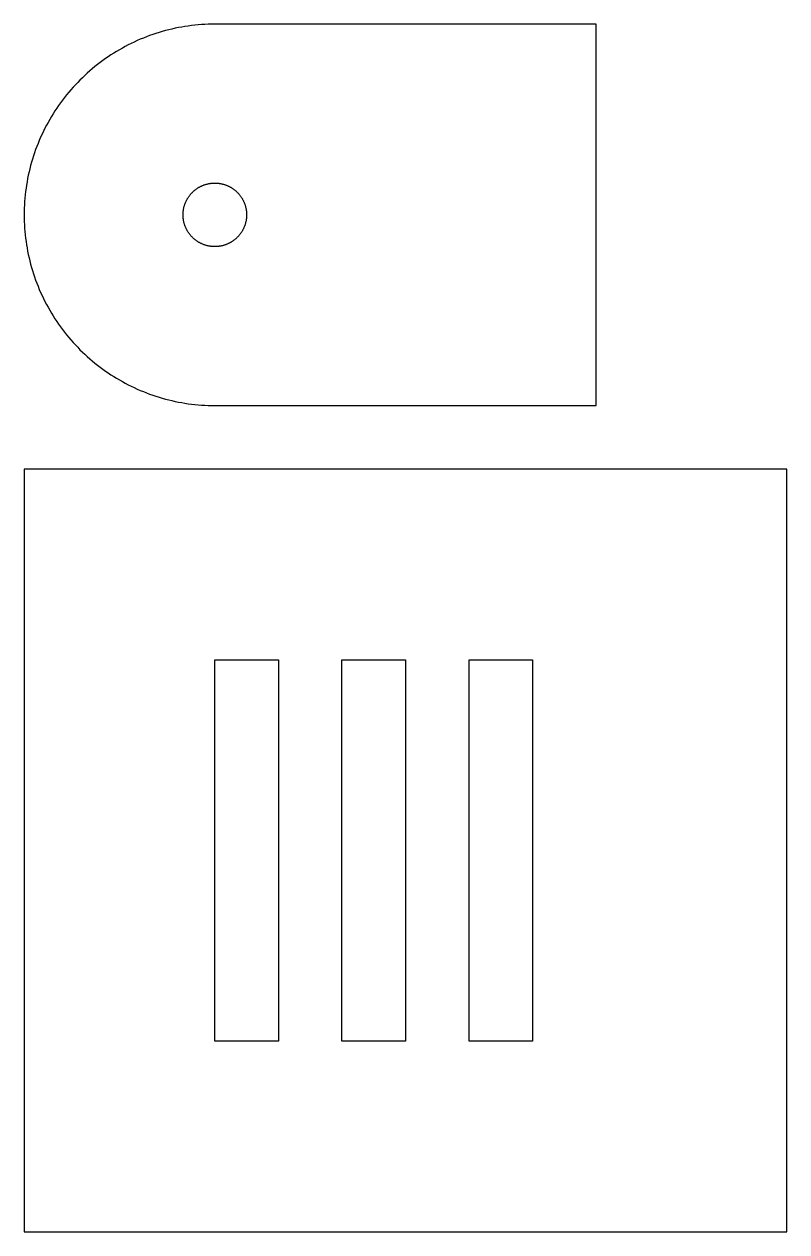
# Model space of a CAD drawing. Header units: metres. Extents: x 0 to 141, y 0 to 132.
# Drawn here: x 0 to 48, y 0 to 76 of the extents above; entities that cross this region are included whole.
import ezdxf

# ---------------------------------------------------------------- set-up
doc = ezdxf.new("R2010")
doc.units = ezdxf.units.M

msp = doc.modelspace()

# ---------------------------------------------------------------- linework, layer by layer
for p, q in [((12, 76), (11.7906, 75.9982)), ((36, 76), (12, 76)), ((36, 52), (36, 76)), ((7.89577, 75.2763), (7.69958, 75.203)), ((8.09319, 75.3462), (7.89577, 75.2763)), ((8.29181, 75.4127), (8.09319, 75.3462)), ((8.49155, 75.4756), (8.29181, 75.4127)), ((8.69235, 75.5351), (8.49155, 75.4756)), ((8.89418, 75.5911), (8.69235, 75.5351)), ((9.09694, 75.6435), (8.89418, 75.5911)), ((9.3006, 75.6924), (9.09694, 75.6435)), ((9.50507, 75.7378), (9.3006, 75.6924)), ((9.7103, 75.7795), (9.50507, 75.7378)), ((9.91623, 75.8177), (9.7103, 75.7795)), ((10.1228, 75.8522), (9.91623, 75.8177)), ((10.3299, 75.8832), (10.1228, 75.8522)), ((10.5376, 75.9106), (10.3299, 75.8832)), ((10.7457, 75.9342), (10.5376, 75.9106)), ((10.9541, 75.9543), (10.7457, 75.9342)), ((11.1629, 75.9708), (10.9541, 75.9543)), ((11.372, 75.9836), (11.1629, 75.9708)), ((11.5812, 75.9927), (11.372, 75.9836)), ((11.7906, 75.9982), (11.5812, 75.9927)), ((6.1823, 74.4954), (6, 74.3923)), ((6.36635, 74.5954), (6.1823, 74.4954)), ((6.55212, 74.6921), (6.36635, 74.5954)), ((6.73955, 74.7855), (6.55212, 74.6921)), ((6.92859, 74.8757), (6.73955, 74.7855)), ((7.11917, 74.9625), (6.92859, 74.8757)), ((7.31123, 75.0461), (7.11917, 74.9625)), ((7.50473, 75.1262), (7.31123, 75.0461)), ((7.69958, 75.203), (7.50473, 75.1262)), ((5.1171, 73.8298), (4.94658, 73.7082)), ((5.28969, 73.9484), (5.1171, 73.8298)), ((5.46434, 74.064), (5.28969, 73.9484)), ((5.64098, 74.1766), (5.46434, 74.064)), ((5.81955, 74.286), (5.64098, 74.1766)), ((6, 74.3923), (5.81955, 74.286)), ((4.1273, 73.0565), (3.97044, 72.9177)), ((4.28656, 73.1925), (4.1273, 73.0565)), ((4.44817, 73.3257), (4.28656, 73.1925)), ((4.61208, 73.4561), (4.44817, 73.3257)), ((4.77823, 73.5836), (4.61208, 73.4561)), ((4.94658, 73.7082), (4.77823, 73.5836)), ((3.36794, 72.3359), (3.22377, 72.184)), ((3.51472, 72.4853), (3.36794, 72.3359)), ((3.66411, 72.6321), (3.51472, 72.4853)), ((3.81602, 72.7762), (3.66411, 72.6321)), ((3.97044, 72.9177), (3.81602, 72.7762)), ((2.67426, 71.5518), (2.54388, 71.3879)), ((2.80748, 71.7134), (2.67426, 71.5518)), ((2.9435, 71.8727), (2.80748, 71.7134)), ((3.08228, 72.0296), (2.9435, 71.8727)), ((3.22377, 72.184), (3.08228, 72.0296)), ((2.05156, 70.7103), (1.93596, 70.5357)), ((2.17018, 70.8829), (2.05156, 70.7103)), ((2.29181, 71.0534), (2.17018, 70.8829)), ((2.41638, 71.2218), (2.29181, 71.0534)), ((2.54388, 71.3879), (2.41638, 71.2218)), ((1.6077, 70), (1.50458, 69.8177)), ((1.714, 70.1805), (1.6077, 70)), ((1.82343, 70.359), (1.714, 70.1805)), ((1.93596, 70.5357), (1.82343, 70.359)), ((1.21448, 69.2605), (1.12431, 69.0714)), ((1.30792, 69.4479), (1.21448, 69.2605)), ((1.40463, 69.6337), (1.30792, 69.4479)), ((1.50458, 69.8177), (1.40463, 69.6337)), ((0.873795, 68.4953), (0.797043, 68.3004)), ((0.953949, 68.6888), (0.873795, 68.4953)), ((1.03746, 68.8808), (0.953949, 68.6888)), ((1.12431, 69.0714), (1.03746, 68.8808)), ((0.587326, 67.7082), (0.524353, 67.5085)), ((0.653778, 67.9068), (0.587326, 67.7082)), ((0.723694, 68.1042), (0.653778, 67.9068)), ((0.797043, 68.3004), (0.723694, 68.1042)), ((0.356461, 66.9031), (0.307571, 66.6994)), ((0.408905, 67.1058), (0.356461, 66.9031)), ((0.464874, 67.3076), (0.408905, 67.1058)), ((0.524353, 67.5085), (0.464874, 67.3076)), ((0.220474, 66.2897), (0.182312, 66.0838)), ((0.262238, 66.4949), (0.220474, 66.2897)), ((0.307571, 66.6994), (0.262238, 66.4949)), ((0.089447, 65.4624), (0.06575, 65.2543)), ((0.116791, 65.6701), (0.089447, 65.4624)), ((0.147751, 65.8772), (0.116791, 65.6701)), ((0.182312, 66.0838), (0.147751, 65.8772)), ((10.5137, 65.3383), (10.5373, 65.364)), ((10.5373, 65.364), (10.5613, 65.3893)), ((10.5613, 65.3893), (10.5858, 65.4142)), ((10.5858, 65.4142), (10.6107, 65.4387)), ((10.6107, 65.4387), (10.636, 65.4627)), ((10.636, 65.4627), (10.6617, 65.4863)), ((10.6617, 65.4863), (10.6879, 65.5094)), ((10.6879, 65.5094), (10.7144, 65.5321)), ((10.7144, 65.5321), (10.7414, 65.5543)), ((10.7414, 65.5543), (10.7687, 65.576)), ((10.7687, 65.576), (10.7964, 65.5973)), ((10.7964, 65.5973), (10.8244, 65.618)), ((10.8244, 65.618), (10.8529, 65.6383)), ((10.8529, 65.6383), (10.8816, 65.6581)), ((10.8816, 65.6581), (10.9107, 65.6773)), ((10.9107, 65.6773), (10.9402, 65.6961)), ((10.9402, 65.6961), (10.9699, 65.7143)), ((10.9699, 65.7143), (11, 65.732)), ((11, 65.732), (11.0304, 65.7492)), ((11.0304, 65.7492), (11.0611, 65.7659)), ((11.0611, 65.7659), (11.092, 65.782)), ((11.092, 65.782), (11.1233, 65.7976)), ((11.1233, 65.7976), (11.1548, 65.8126)), ((11.1548, 65.8126), (11.1865, 65.8271)), ((11.1865, 65.8271), (11.2186, 65.841)), ((11.2186, 65.841), (11.2508, 65.8544)), ((11.2508, 65.8544), (11.2833, 65.8672)), ((11.2833, 65.8672), (11.316, 65.8794)), ((11.316, 65.8794), (11.3489, 65.891)), ((11.3489, 65.891), (11.382, 65.9021)), ((11.382, 65.9021), (11.4153, 65.9126)), ((11.4153, 65.9126), (11.4487, 65.9225)), ((11.4487, 65.9225), (11.4824, 65.9318)), ((11.4824, 65.9318), (11.5162, 65.9406)), ((11.5162, 65.9406), (11.5501, 65.9487)), ((11.5501, 65.9487), (11.5842, 65.9563)), ((11.5842, 65.9563), (11.6184, 65.9632)), ((11.6184, 65.9632), (11.6527, 65.9696)), ((11.6527, 65.9696), (11.6871, 65.9754)), ((11.6871, 65.9754), (11.7217, 65.9805)), ((11.7217, 65.9805), (11.7563, 65.9851)), ((11.7563, 65.9851), (11.791, 65.989)), ((11.791, 65.989), (11.8257, 65.9924)), ((11.8257, 65.9924), (11.8605, 65.9951)), ((11.8605, 65.9951), (11.8953, 65.9973)), ((11.8953, 65.9973), (11.9302, 65.9988)), ((11.9302, 65.9988), (11.9651, 65.9997)), ((11.9651, 65.9997), (12, 66)), ((12, 66), (12.0349, 65.9997)), ((12.0349, 65.9997), (12.0698, 65.9988)), ((12.0698, 65.9988), (12.1047, 65.9973)), ((12.1047, 65.9973), (12.1395, 65.9951)), ((12.1395, 65.9951), (12.1743, 65.9924)), ((12.1743, 65.9924), (12.209, 65.989)), ((12.209, 65.989), (12.2437, 65.9851)), ((12.2437, 65.9851), (12.2783, 65.9805)), ((12.2783, 65.9805), (12.3129, 65.9754)), ((12.3129, 65.9754), (12.3473, 65.9696)), ((12.3473, 65.9696), (12.3816, 65.9632)), ((12.3816, 65.9632), (12.4158, 65.9563)), ((12.4158, 65.9563), (12.4499, 65.9487)), ((12.4499, 65.9487), (12.4838, 65.9406)), ((12.4838, 65.9406), (12.5176, 65.9318)), ((12.5176, 65.9318), (12.5513, 65.9225)), ((12.5513, 65.9225), (12.5847, 65.9126)), ((12.5847, 65.9126), (12.618, 65.9021)), ((12.618, 65.9021), (12.6511, 65.891)), ((12.6511, 65.891), (12.684, 65.8794)), ((12.684, 65.8794), (12.7167, 65.8672)), ((12.7167, 65.8672), (12.7492, 65.8544)), ((12.7492, 65.8544), (12.7814, 65.841)), ((12.7814, 65.841), (12.8135, 65.8271)), ((12.8135, 65.8271), (12.8452, 65.8126)), ((12.8452, 65.8126), (12.8767, 65.7976)), ((12.8767, 65.7976), (12.908, 65.782)), ((12.908, 65.782), (12.9389, 65.7659)), ((12.9389, 65.7659), (12.9696, 65.7492)), ((12.9696, 65.7492), (13, 65.732)), ((13, 65.732), (13.0301, 65.7143)), ((13.0301, 65.7143), (13.0598, 65.6961)), ((13.0598, 65.6961), (13.0893, 65.6773)), ((13.0893, 65.6773), (13.1184, 65.6581)), ((13.1184, 65.6581), (13.1471, 65.6383)), ((13.1471, 65.6383), (13.1756, 65.618)), ((13.1756, 65.618), (13.2036, 65.5973)), ((13.2036, 65.5973), (13.2313, 65.576)), ((13.2313, 65.576), (13.2586, 65.5543)), ((13.2586, 65.5543), (13.2856, 65.5321)), ((13.2856, 65.5321), (13.3121, 65.5094)), ((13.3121, 65.5094), (13.3383, 65.4863)), ((13.3383, 65.4863), (13.364, 65.4627)), ((13.364, 65.4627), (13.3893, 65.4387)), ((13.3893, 65.4387), (13.4142, 65.4142)), ((13.4142, 65.4142), (13.4387, 65.3893)), ((13.4387, 65.3893), (13.4627, 65.364)), ((13.4627, 65.364), (13.4863, 65.3383)), ((0.016449, 64.628), (0.007324, 64.4188)), ((0.029236, 64.8371), (0.016449, 64.628)), ((0.04567, 65.0459), (0.029236, 64.8371)), ((0.06575, 65.2543), (0.04567, 65.0459)), ((10.0874, 64.5847), (10.0979, 64.618)), ((10.0979, 64.618), (10.109, 64.6511)), ((10.109, 64.6511), (10.1206, 64.684)), ((10.1206, 64.684), (10.1328, 64.7167)), ((10.1328, 64.7167), (10.1456, 64.7492)), ((10.1456, 64.7492), (10.159, 64.7814)), ((10.159, 64.7814), (10.1729, 64.8135)), ((10.1729, 64.8135), (10.1874, 64.8452)), ((10.1874, 64.8452), (10.2024, 64.8767)), ((10.2024, 64.8767), (10.218, 64.908)), ((10.218, 64.908), (10.2341, 64.9389)), ((10.2341, 64.9389), (10.2508, 64.9696)), ((10.2508, 64.9696), (10.268, 65)), ((10.268, 65), (10.2857, 65.0301)), ((10.2857, 65.0301), (10.3039, 65.0598)), ((10.3039, 65.0598), (10.3227, 65.0893)), ((10.3227, 65.0893), (10.3419, 65.1184)), ((10.3419, 65.1184), (10.3617, 65.1471)), ((10.3617, 65.1471), (10.382, 65.1756)), ((10.382, 65.1756), (10.4027, 65.2036)), ((10.4027, 65.2036), (10.424, 65.2313)), ((10.424, 65.2313), (10.4457, 65.2586)), ((10.4457, 65.2586), (10.4679, 65.2856)), ((10.4679, 65.2856), (10.4906, 65.3121)), ((10.4906, 65.3121), (10.5137, 65.3383)), ((13.4863, 65.3383), (13.5094, 65.3121)), ((13.5094, 65.3121), (13.5321, 65.2856)), ((13.5321, 65.2856), (13.5543, 65.2586)), ((13.5543, 65.2586), (13.576, 65.2313)), ((13.576, 65.2313), (13.5973, 65.2036)), ((13.5973, 65.2036), (13.618, 65.1756)), ((13.618, 65.1756), (13.6383, 65.1471)), ((13.6383, 65.1471), (13.6581, 65.1184)), ((13.6581, 65.1184), (13.6773, 65.0893)), ((13.6773, 65.0893), (13.6961, 65.0598)), ((13.6961, 65.0598), (13.7143, 65.0301)), ((13.7143, 65.0301), (13.732, 65)), ((13.732, 65), (13.7492, 64.9696)), ((13.7492, 64.9696), (13.7659, 64.9389)), ((13.7659, 64.9389), (13.782, 64.908)), ((13.782, 64.908), (13.7976, 64.8767)), ((13.7976, 64.8767), (13.8126, 64.8452)), ((13.8126, 64.8452), (13.8271, 64.8135)), ((13.8271, 64.8135), (13.841, 64.7814)), ((13.841, 64.7814), (13.8544, 64.7492)), ((13.8544, 64.7492), (13.8672, 64.7167)), ((13.8672, 64.7167), (13.8794, 64.684)), ((13.8794, 64.684), (13.891, 64.6511)), ((13.891, 64.6511), (13.9021, 64.618)), ((13.9021, 64.618), (13.9126, 64.5847)), ((0.001831, 64.2094), (0, 64)), ((0, 64), (0.001831, 63.7906)), ((0.007324, 64.4188), (0.001831, 64.2094)), ((10, 64), (10.0003, 64.0349)), ((10.0003, 63.9651), (10, 64)), ((10.0003, 64.0349), (10.0012, 64.0698)), ((10.0012, 63.9302), (10.0003, 63.9651)), ((10.0012, 64.0698), (10.0027, 64.1047)), ((10.0027, 63.8953), (10.0012, 63.9302)), ((10.0027, 64.1047), (10.0049, 64.1395)), ((10.0049, 63.8605), (10.0027, 63.8953)), ((10.0049, 64.1395), (10.0076, 64.1743)), ((10.0076, 63.8257), (10.0049, 63.8605)), ((10.0076, 64.1743), (10.011, 64.209)), ((10.011, 64.209), (10.0149, 64.2437)), ((10.0149, 64.2437), (10.0195, 64.2783)), ((10.0195, 64.2783), (10.0246, 64.3129)), ((10.0246, 64.3129), (10.0304, 64.3473)), ((10.0304, 64.3473), (10.0368, 64.3816)), ((10.0368, 64.3816), (10.0437, 64.4158)), ((10.0437, 64.4158), (10.0513, 64.4499)), ((10.0513, 64.4499), (10.0594, 64.4838)), ((10.0594, 64.4838), (10.0682, 64.5176)), ((10.0682, 64.5176), (10.0775, 64.5513)), ((10.0775, 64.5513), (10.0874, 64.5847)), ((13.9126, 64.5847), (13.9225, 64.5513)), ((13.9225, 64.5513), (13.9318, 64.5176)), ((13.9318, 64.5176), (13.9406, 64.4838)), ((13.9406, 64.4838), (13.9487, 64.4499)), ((13.9487, 64.4499), (13.9563, 64.4158)), ((13.9563, 64.4158), (13.9632, 64.3816)), ((13.9632, 64.3816), (13.9696, 64.3473)), ((13.9696, 64.3473), (13.9754, 64.3129)), ((13.9754, 64.3129), (13.9805, 64.2783)), ((13.9805, 64.2783), (13.9851, 64.2437)), ((13.9851, 64.2437), (13.989, 64.209)), ((13.989, 64.209), (13.9924, 64.1743)), ((13.9924, 64.1743), (13.9951, 64.1395)), ((13.9951, 63.8605), (13.9924, 63.8257)), ((13.9951, 64.1395), (13.9973, 64.1047)), ((13.9973, 63.8953), (13.9951, 63.8605)), ((13.9973, 64.1047), (13.9988, 64.0698)), ((13.9988, 63.9302), (13.9973, 63.8953)), ((13.9988, 64.0698), (13.9997, 64.0349)), ((13.9997, 63.9651), (13.9988, 63.9302)), ((13.9997, 64.0349), (14, 64)), ((14, 64), (13.9997, 63.9651)), ((0.001831, 63.7906), (0.007324, 63.5812)), ((0.007324, 63.5812), (0.016449, 63.372)), ((0.016449, 63.372), (0.029236, 63.1629)), ((0.029236, 63.1629), (0.04567, 62.9541)), ((10.011, 63.791), (10.0076, 63.8257)), ((10.0149, 63.7563), (10.011, 63.791)), ((10.0195, 63.7217), (10.0149, 63.7563)), ((10.0246, 63.6871), (10.0195, 63.7217)), ((10.0304, 63.6527), (10.0246, 63.6871)), ((10.0368, 63.6184), (10.0304, 63.6527)), ((10.0437, 63.5842), (10.0368, 63.6184)), ((10.0513, 63.5501), (10.0437, 63.5842)), ((10.0594, 63.5162), (10.0513, 63.5501)), ((10.0682, 63.4824), (10.0594, 63.5162)), ((10.0775, 63.4487), (10.0682, 63.4824)), ((10.0874, 63.4153), (10.0775, 63.4487)), ((10.0979, 63.382), (10.0874, 63.4153)), ((10.109, 63.3489), (10.0979, 63.382)), ((10.1206, 63.316), (10.109, 63.3489)), ((10.1328, 63.2833), (10.1206, 63.316)), ((10.1456, 63.2508), (10.1328, 63.2833)), ((10.159, 63.2186), (10.1456, 63.2508)), ((10.1729, 63.1865), (10.159, 63.2186)), ((10.1874, 63.1548), (10.1729, 63.1865)), ((10.2024, 63.1233), (10.1874, 63.1548)), ((10.218, 63.092), (10.2024, 63.1233)), ((10.2341, 63.0611), (10.218, 63.092)), ((13.782, 63.092), (13.7659, 63.0611)), ((13.7976, 63.1233), (13.782, 63.092)), ((13.8126, 63.1548), (13.7976, 63.1233)), ((13.8271, 63.1865), (13.8126, 63.1548)), ((13.841, 63.2186), (13.8271, 63.1865)), ((13.8544, 63.2508), (13.841, 63.2186)), ((13.8672, 63.2833), (13.8544, 63.2508)), ((13.8794, 63.316), (13.8672, 63.2833)), ((13.891, 63.3489), (13.8794, 63.316)), ((13.9021, 63.382), (13.891, 63.3489)), ((13.9126, 63.4153), (13.9021, 63.382)), ((13.9225, 63.4487), (13.9126, 63.4153)), ((13.9318, 63.4824), (13.9225, 63.4487)), ((13.9406, 63.5162), (13.9318, 63.4824)), ((13.9487, 63.5501), (13.9406, 63.5162)), ((13.9563, 63.5842), (13.9487, 63.5501)), ((13.9632, 63.6184), (13.9563, 63.5842)), ((13.9696, 63.6527), (13.9632, 63.6184)), ((13.9754, 63.6871), (13.9696, 63.6527)), ((13.9805, 63.7217), (13.9754, 63.6871)), ((13.9851, 63.7563), (13.9805, 63.7217)), ((13.989, 63.791), (13.9851, 63.7563)), ((13.9924, 63.8257), (13.989, 63.791)), ((0.04567, 62.9541), (0.06575, 62.7457)), ((0.06575, 62.7457), (0.089447, 62.5376)), ((0.089447, 62.5376), (0.116791, 62.3299)), ((0.116791, 62.3299), (0.147751, 62.1228)), ((10.2508, 63.0304), (10.2341, 63.0611)), ((10.268, 63), (10.2508, 63.0304)), ((10.2857, 62.9699), (10.268, 63)), ((10.3039, 62.9402), (10.2857, 62.9699)), ((10.3227, 62.9107), (10.3039, 62.9402)), ((10.3419, 62.8816), (10.3227, 62.9107)), ((10.3617, 62.8529), (10.3419, 62.8816)), ((10.382, 62.8244), (10.3617, 62.8529)), ((10.4027, 62.7964), (10.382, 62.8244)), ((10.424, 62.7687), (10.4027, 62.7964)), ((10.4457, 62.7414), (10.424, 62.7687)), ((10.4679, 62.7144), (10.4457, 62.7414)), ((10.4906, 62.6879), (10.4679, 62.7144)), ((10.5137, 62.6617), (10.4906, 62.6879)), ((10.5373, 62.636), (10.5137, 62.6617)), ((10.5613, 62.6107), (10.5373, 62.636)), ((10.5858, 62.5858), (10.5613, 62.6107)), ((10.6107, 62.5613), (10.5858, 62.5858)), ((10.636, 62.5373), (10.6107, 62.5613)), ((10.6617, 62.5137), (10.636, 62.5373)), ((10.6879, 62.4906), (10.6617, 62.5137)), ((10.7144, 62.4679), (10.6879, 62.4906)), ((10.7414, 62.4457), (10.7144, 62.4679)), ((10.7687, 62.424), (10.7414, 62.4457)), ((10.7964, 62.4027), (10.7687, 62.424)), ((10.8244, 62.382), (10.7964, 62.4027)), ((10.8529, 62.3617), (10.8244, 62.382)), ((10.8816, 62.3419), (10.8529, 62.3617)), ((10.9107, 62.3227), (10.8816, 62.3419)), ((10.9402, 62.3039), (10.9107, 62.3227)), ((13.0893, 62.3227), (13.0598, 62.3039)), ((13.1184, 62.3419), (13.0893, 62.3227)), ((13.1471, 62.3617), (13.1184, 62.3419)), ((13.1756, 62.382), (13.1471, 62.3617)), ((13.2036, 62.4027), (13.1756, 62.382)), ((13.2313, 62.424), (13.2036, 62.4027)), ((13.2586, 62.4457), (13.2313, 62.424)), ((13.2856, 62.4679), (13.2586, 62.4457)), ((13.3121, 62.4906), (13.2856, 62.4679)), ((13.3383, 62.5137), (13.3121, 62.4906)), ((13.364, 62.5373), (13.3383, 62.5137)), ((13.3893, 62.5613), (13.364, 62.5373)), ((13.4142, 62.5858), (13.3893, 62.5613)), ((13.4387, 62.6107), (13.4142, 62.5858)), ((13.4627, 62.636), (13.4387, 62.6107)), ((13.4863, 62.6617), (13.4627, 62.636)), ((13.5094, 62.6879), (13.4863, 62.6617)), ((13.5321, 62.7144), (13.5094, 62.6879)), ((13.5543, 62.7414), (13.5321, 62.7144)), ((13.576, 62.7687), (13.5543, 62.7414)), ((13.5973, 62.7964), (13.576, 62.7687)), ((13.618, 62.8244), (13.5973, 62.7964)), ((13.6383, 62.8529), (13.618, 62.8244)), ((13.6581, 62.8816), (13.6383, 62.8529)), ((13.6773, 62.9107), (13.6581, 62.8816)), ((13.6961, 62.9402), (13.6773, 62.9107)), ((13.7143, 62.9699), (13.6961, 62.9402)), ((13.732, 63), (13.7143, 62.9699)), ((13.7492, 63.0304), (13.732, 63)), ((13.7659, 63.0611), (13.7492, 63.0304)), ((0.147751, 62.1228), (0.182312, 61.9162)), ((0.182312, 61.9162), (0.220474, 61.7103)), ((0.220474, 61.7103), (0.262238, 61.5051)), ((10.9699, 62.2857), (10.9402, 62.3039)), ((11, 62.268), (10.9699, 62.2857)), ((11.0304, 62.2508), (11, 62.268)), ((11.0611, 62.2341), (11.0304, 62.2508)), ((11.092, 62.218), (11.0611, 62.2341)), ((11.1233, 62.2024), (11.092, 62.218)), ((11.1548, 62.1874), (11.1233, 62.2024)), ((11.1865, 62.1729), (11.1548, 62.1874)), ((11.2186, 62.159), (11.1865, 62.1729)), ((11.2508, 62.1456), (11.2186, 62.159)), ((11.2833, 62.1328), (11.2508, 62.1456)), ((11.316, 62.1206), (11.2833, 62.1328)), ((11.3489, 62.109), (11.316, 62.1206)), ((11.382, 62.0979), (11.3489, 62.109)), ((11.4153, 62.0874), (11.382, 62.0979)), ((11.4487, 62.0775), (11.4153, 62.0874)), ((11.4824, 62.0682), (11.4487, 62.0775)), ((11.5162, 62.0594), (11.4824, 62.0682)), ((11.5501, 62.0513), (11.5162, 62.0594)), ((11.5842, 62.0437), (11.5501, 62.0513)), ((11.6184, 62.0368), (11.5842, 62.0437)), ((11.6527, 62.0304), (11.6184, 62.0368)), ((11.6871, 62.0246), (11.6527, 62.0304)), ((11.7217, 62.0195), (11.6871, 62.0246)), ((11.7563, 62.0149), (11.7217, 62.0195)), ((11.791, 62.011), (11.7563, 62.0149)), ((11.8257, 62.0076), (11.791, 62.011)), ((11.8605, 62.0049), (11.8257, 62.0076)), ((11.8953, 62.0027), (11.8605, 62.0049)), ((11.9302, 62.0012), (11.8953, 62.0027)), ((11.9651, 62.0003), (11.9302, 62.0012)), ((12, 62), (11.9651, 62.0003)), ((12.0349, 62.0003), (12, 62)), ((12.0698, 62.0012), (12.0349, 62.0003)), ((12.1047, 62.0027), (12.0698, 62.0012)), ((12.1395, 62.0049), (12.1047, 62.0027)), ((12.1743, 62.0076), (12.1395, 62.0049)), ((12.209, 62.011), (12.1743, 62.0076)), ((12.2437, 62.0149), (12.209, 62.011)), ((12.2783, 62.0195), (12.2437, 62.0149)), ((12.3129, 62.0246), (12.2783, 62.0195)), ((12.3473, 62.0304), (12.3129, 62.0246)), ((12.3816, 62.0368), (12.3473, 62.0304)), ((12.4158, 62.0437), (12.3816, 62.0368)), ((12.4499, 62.0513), (12.4158, 62.0437)), ((12.4838, 62.0594), (12.4499, 62.0513)), ((12.5176, 62.0682), (12.4838, 62.0594)), ((12.5513, 62.0775), (12.5176, 62.0682)), ((12.5847, 62.0874), (12.5513, 62.0775)), ((12.618, 62.0979), (12.5847, 62.0874)), ((12.6511, 62.109), (12.618, 62.0979)), ((12.684, 62.1206), (12.6511, 62.109)), ((12.7167, 62.1328), (12.684, 62.1206)), ((12.7492, 62.1456), (12.7167, 62.1328)), ((12.7814, 62.159), (12.7492, 62.1456)), ((12.8135, 62.1729), (12.7814, 62.159)), ((12.8452, 62.1874), (12.8135, 62.1729)), ((12.8767, 62.2024), (12.8452, 62.1874)), ((12.908, 62.218), (12.8767, 62.2024)), ((12.9389, 62.2341), (12.908, 62.218)), ((12.9696, 62.2508), (12.9389, 62.2341)), ((13, 62.268), (12.9696, 62.2508)), ((13.0301, 62.2857), (13, 62.268)), ((13.0598, 62.3039), (13.0301, 62.2857)), ((0.262238, 61.5051), (0.307571, 61.3006)), ((0.307571, 61.3006), (0.356461, 61.0969)), ((0.356461, 61.0969), (0.408905, 60.8942)), ((0.408905, 60.8942), (0.464874, 60.6924)), ((0.464874, 60.6924), (0.524353, 60.4915)), ((0.524353, 60.4915), (0.587326, 60.2918)), ((0.587326, 60.2918), (0.653778, 60.0932)), ((0.653778, 60.0932), (0.723694, 59.8958)), ((0.723694, 59.8958), (0.797043, 59.6996)), ((0.797043, 59.6996), (0.873795, 59.5047)), ((0.873795, 59.5047), (0.953949, 59.3112)), ((0.953949, 59.3112), (1.03746, 59.1192)), ((1.03746, 59.1192), (1.12431, 58.9286)), ((1.12431, 58.9286), (1.21448, 58.7395)), ((1.21448, 58.7395), (1.30792, 58.5521)), ((1.30792, 58.5521), (1.40463, 58.3663)), ((1.40463, 58.3663), (1.50458, 58.1823)), ((1.50458, 58.1823), (1.6077, 58)), ((1.6077, 58), (1.714, 57.8195)), ((1.714, 57.8195), (1.82343, 57.641)), ((1.82343, 57.641), (1.93596, 57.4643)), ((1.93596, 57.4643), (2.05156, 57.2897)), ((2.05156, 57.2897), (2.17018, 57.1171)), ((2.17018, 57.1171), (2.29181, 56.9466)), ((2.29181, 56.9466), (2.41638, 56.7782)), ((2.41638, 56.7782), (2.54388, 56.6121)), ((2.54388, 56.6121), (2.67426, 56.4482)), ((2.67426, 56.4482), (2.80748, 56.2866)), ((2.80748, 56.2866), (2.9435, 56.1273)), ((2.9435, 56.1273), (3.08228, 55.9704)), ((3.08228, 55.9704), (3.22377, 55.816)), ((3.22377, 55.816), (3.36794, 55.6641)), ((3.36794, 55.6641), (3.51472, 55.5147)), ((3.51472, 55.5147), (3.66411, 55.3679)), ((3.66411, 55.3679), (3.81602, 55.2238)), ((3.81602, 55.2238), (3.97044, 55.0823)), ((3.97044, 55.0823), (4.1273, 54.9435)), ((4.1273, 54.9435), (4.28656, 54.8075)), ((4.28656, 54.8075), (4.44817, 54.6743)), ((4.44817, 54.6743), (4.61208, 54.5439)), ((4.61208, 54.5439), (4.77823, 54.4164)), ((4.77823, 54.4164), (4.94658, 54.2918)), ((4.94658, 54.2918), (5.1171, 54.1702)), ((5.1171, 54.1702), (5.28969, 54.0516)), ((5.28969, 54.0516), (5.46434, 53.936)), ((5.46434, 53.936), (5.64098, 53.8234)), ((5.64098, 53.8234), (5.81955, 53.714)), ((5.81955, 53.714), (6, 53.6077)), ((6, 53.6077), (6.1823, 53.5046)), ((6.1823, 53.5046), (6.36635, 53.4046)), ((6.36635, 53.4046), (6.55212, 53.3079)), ((6.55212, 53.3079), (6.73955, 53.2145)), ((6.73955, 53.2145), (6.92859, 53.1243)), ((6.92859, 53.1243), (7.11917, 53.0375)), ((7.11917, 53.0375), (7.31123, 52.9539)), ((7.31123, 52.9539), (7.50473, 52.8738)), ((7.50473, 52.8738), (7.69958, 52.797)), ((7.69958, 52.797), (7.89577, 52.7237)), ((7.89577, 52.7237), (8.09319, 52.6538)), ((8.09319, 52.6538), (8.29181, 52.5873)), ((8.29181, 52.5873), (8.49155, 52.5244)), ((8.49155, 52.5244), (8.69235, 52.4649)), ((8.69235, 52.4649), (8.89418, 52.4089)), ((8.89418, 52.4089), (9.09694, 52.3565)), ((9.09694, 52.3565), (9.3006, 52.3076)), ((9.3006, 52.3076), (9.50507, 52.2622)), ((9.50507, 52.2622), (9.7103, 52.2205)), ((9.7103, 52.2205), (9.91623, 52.1823)), ((9.91623, 52.1823), (10.1228, 52.1478)), ((10.1228, 52.1478), (10.3299, 52.1168)), ((10.3299, 52.1168), (10.5376, 52.0894)), ((10.5376, 52.0894), (10.7457, 52.0658)), ((10.7457, 52.0658), (10.9541, 52.0457)), ((10.9541, 52.0457), (11.1629, 52.0292)), ((11.1629, 52.0292), (11.372, 52.0164)), ((11.372, 52.0164), (11.5812, 52.0073)), ((11.5812, 52.0073), (11.7906, 52.0018)), ((11.7906, 52.0018), (12, 52)), ((12, 52), (36, 52)), ((48, 48), (0, 48)), ((0, 48), (0, 0)), ((48, 0), (48, 48)), ((12, 12), (12, 36)), ((12, 36), (16, 36)), ((16, 36), (16, 12)), ((20, 12), (20, 36)), ((20, 36), (24, 36)), ((24, 36), (24, 12)), ((28, 12), (28, 36)), ((28, 36), (32, 36)), ((32, 36), (32, 12)), ((16, 12), (12, 12)), ((24, 12), (20, 12)), ((32, 12), (28, 12)), ((0, 0), (48, 0))]:
    msp.add_line(p, q)

doc.saveas('drawing.dxf')
